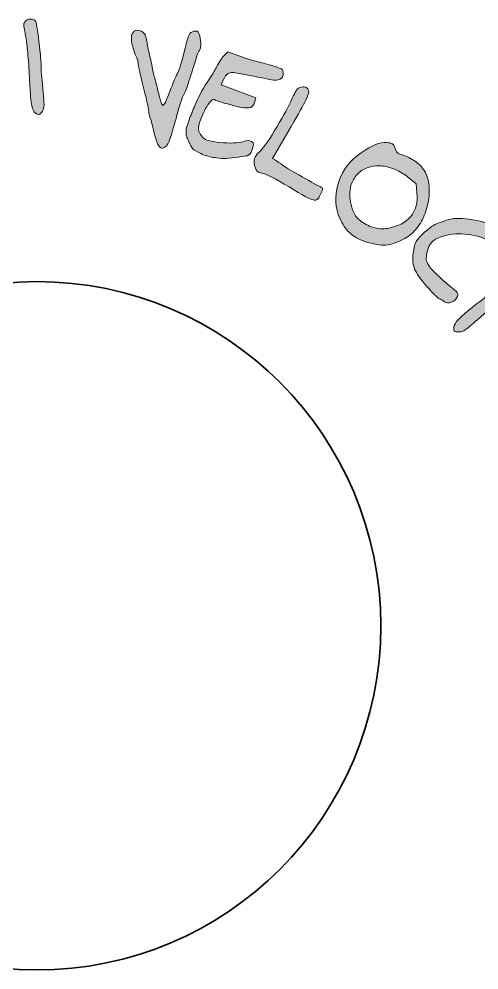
# Model space of a CAD drawing. Header units: inches. Extents: x -377 to 507, y -117 to 625.
# Drawn here: x -158.2 to -140.15, y 476.18 to 513.48 of the extents above; entities that cross this region are included whole.
import ezdxf

# ---------------------------------------------------------------- set-up
doc = ezdxf.new("R2010")
doc.units = ezdxf.units.IN
doc.header["$MEASUREMENT"] = 0
doc.layers.add('CUT', color=7, linetype='Continuous')
doc.layers.add('ENGRAVE', color=7, linetype='Continuous')

# ---------------------------------------------------------------- blocks, each defined once
blk = doc.blocks.new('block 262')
at = {"layer": 'ENGRAVE'}
h = blk.add_hatch(color=7, dxfattribs=at)
h.dxf.hatch_style = 2
edge = h.paths.add_edge_path()
edge.add_spline(control_points=[(-157.947, 513.397), (-157.896, 513.452), (-157.833, 513.48), (-157.757, 513.481), (-157.68, 513.481), (-157.613, 513.454), (-157.553, 513.399), (-157.523, 513.374), (-157.478, 513.107), (-157.418, 512.597), (-157.358, 512.087), (-157.33, 511.758), (-157.333, 511.61), (-157.337, 511.504), (-157.314, 511.21), (-157.265, 510.728), (-157.234, 510.41), (-157.219, 510.204), (-157.22, 510.109), (-157.222, 510.013), (-157.244, 509.934), (-157.286, 509.87), (-157.34, 509.789), (-157.383, 509.745), (-157.415, 509.736), (-157.447, 509.727), (-157.497, 509.748), (-157.564, 509.799), (-157.684, 509.887), (-157.756, 510.261), (-157.781, 510.922), (-157.795, 511.298), (-157.815, 511.638), (-157.84, 511.94), (-157.865, 512.243), (-157.888, 512.468), (-157.911, 512.616), (-157.933, 512.764), (-157.953, 512.891), (-157.973, 512.997), (-157.993, 513.103), (-158.006, 513.175), (-158.012, 513.213), (-158.019, 513.251), (-158.018, 513.281), (-158.01, 513.305), (-158.001, 513.328), (-157.98, 513.359), (-157.947, 513.397)], knot_values=[0, 0, 0, 0, 1, 1, 1, 2, 2, 2, 3, 3, 3, 4, 4, 4, 5, 5, 5, 6, 6, 6, 7, 7, 7, 8, 8, 8, 9, 9, 9, 10, 10, 10, 11, 11, 11, 12, 12, 12, 13, 13, 13, 14, 14, 14, 15, 15, 15, 16, 16, 16, 16], degree=3, periodic=1)
h = blk.add_hatch(color=7, dxfattribs=at)
h.dxf.hatch_style = 2
edge = h.paths.add_edge_path()
edge.add_spline(control_points=[(-153.106, 509.842), (-153.097, 509.884), (-153.166, 510.197), (-153.314, 510.782), (-153.463, 511.368), (-153.532, 511.684), (-153.522, 511.729), (-153.514, 511.766), (-153.552, 511.887), (-153.637, 512.093), (-153.81, 512.521), (-153.84, 512.81), (-153.725, 512.957), (-153.675, 513.029), (-153.596, 513.052), (-153.488, 513.029), (-153.422, 513.014), (-153.369, 512.989), (-153.329, 512.955), (-153.289, 512.919), (-153.259, 512.874), (-153.239, 512.818), (-153.219, 512.761), (-153.204, 512.707), (-153.194, 512.655), (-153.183, 512.602), (-153.172, 512.533), (-153.158, 512.445), (-153.145, 512.358), (-153.132, 512.287), (-153.118, 512.232), (-153.066, 512.016), (-153.024, 511.836), (-152.994, 511.691), (-152.963, 511.545), (-152.944, 511.45), (-152.937, 511.405), (-152.929, 511.359), (-152.921, 511.32), (-152.914, 511.286), (-152.906, 511.252), (-152.893, 511.211), (-152.873, 511.163), (-152.859, 511.125), (-152.831, 511.01), (-152.786, 510.819), (-152.742, 510.627), (-152.698, 510.457), (-152.655, 510.308), (-152.612, 510.16), (-152.577, 510.089), (-152.55, 510.093), (-152.523, 510.098), (-152.478, 510.175), (-152.414, 510.324), (-152.351, 510.472), (-152.278, 510.652), (-152.194, 510.864), (-152.111, 511.075), (-152.046, 511.228), (-151.999, 511.321), (-151.911, 511.484), (-151.815, 511.79), (-151.711, 512.24), (-151.638, 512.531), (-151.586, 512.72), (-151.554, 512.806), (-151.522, 512.892), (-151.477, 512.947), (-151.42, 512.969), (-151.304, 513.025), (-151.222, 513.026), (-151.173, 512.969), (-151.125, 512.913), (-151.091, 512.781), (-151.072, 512.573), (-151.058, 512.401), (-151.075, 512.294), (-151.123, 512.253), (-151.151, 512.228), (-151.198, 512.107), (-151.266, 511.888), (-151.333, 511.668), (-151.411, 511.42), (-151.499, 511.142), (-151.586, 510.865), (-151.66, 510.667), (-151.72, 510.551), (-151.798, 510.399), (-151.881, 510.157), (-151.972, 509.826), (-152.062, 509.495), (-152.145, 509.2), (-152.222, 508.942), (-152.299, 508.683), (-152.368, 508.532), (-152.429, 508.49), (-152.507, 508.433), (-152.568, 508.41), (-152.614, 508.42), (-152.68, 508.435), (-152.739, 508.515), (-152.791, 508.661), (-152.844, 508.807), (-152.894, 508.983), (-152.941, 509.191), (-152.988, 509.399), (-153.024, 509.534), (-153.05, 509.596), (-153.097, 509.715), (-153.116, 509.797), (-153.106, 509.842)], knot_values=[0, 0, 0, 0, 1, 1, 1, 2, 2, 2, 3, 3, 3, 4, 4, 4, 5, 5, 5, 6, 6, 6, 7, 7, 7, 8, 8, 8, 9, 9, 9, 10, 10, 10, 11, 11, 11, 12, 12, 12, 13, 13, 13, 14, 14, 14, 15, 15, 15, 16, 16, 16, 17, 17, 17, 18, 18, 18, 19, 19, 19, 20, 20, 20, 21, 21, 21, 22, 22, 22, 23, 23, 23, 24, 24, 24, 25, 25, 25, 26, 26, 26, 27, 27, 27, 28, 28, 28, 29, 29, 29, 30, 30, 30, 31, 31, 31, 32, 32, 32, 33, 33, 33, 34, 34, 34, 35, 35, 35, 36, 36, 36, 37, 37, 37, 37], degree=3, periodic=1)
h = blk.add_hatch(color=7, dxfattribs=at)
h.dxf.hatch_style = 2
edge = h.paths.add_edge_path()
edge.add_spline(control_points=[(-149.501, 512.01), (-149.218, 511.908), (-148.939, 511.824), (-148.663, 511.758), (-148.387, 511.692), (-148.197, 511.64), (-148.094, 511.601), (-147.978, 511.562), (-147.905, 511.529), (-147.877, 511.502), (-147.848, 511.476), (-147.833, 511.423), (-147.831, 511.346), (-147.83, 511.241), (-147.872, 511.166), (-147.957, 511.119), (-148.043, 511.071), (-148.157, 511.064), (-148.299, 511.095), (-148.436, 511.128), (-148.669, 511.176), (-148.999, 511.237), (-148.999, 511.237), (-149.707, 511.375), (-149.707, 511.375), (-149.824, 511.401), (-149.917, 511.392), (-149.988, 511.349), (-150.059, 511.305), (-150.126, 511.217), (-150.19, 511.082), (-150.19, 511.082), (-150.272, 510.903), (-150.272, 510.903), (-150.272, 510.903), (-148.911, 510.389), (-148.911, 510.389), (-148.911, 510.389), (-148.956, 510.216), (-148.956, 510.216), (-148.994, 510.081), (-149.07, 510.007), (-149.186, 509.994), (-149.302, 509.981), (-149.533, 510.02), (-149.879, 510.11), (-150.29, 510.219), (-150.507, 510.29), (-150.532, 510.322), (-150.558, 510.359), (-150.612, 510.332), (-150.692, 510.24), (-150.828, 510.083), (-150.945, 509.874), (-151.044, 509.613), (-151.114, 509.427), (-151.153, 509.3), (-151.16, 509.232), (-151.168, 509.165), (-151.154, 509.098), (-151.121, 509.031), (-151.066, 508.924), (-151.002, 508.844), (-150.928, 508.788), (-150.826, 508.71), (-150.578, 508.656), (-150.183, 508.63), (-149.789, 508.603), (-149.513, 508.621), (-149.358, 508.685), (-149.254, 508.722), (-149.162, 508.719), (-149.083, 508.676), (-149.027, 508.645), (-148.997, 508.613), (-148.994, 508.578), (-148.992, 508.543), (-149.011, 508.472), (-149.051, 508.365), (-149.111, 508.207), (-149.174, 508.124), (-149.24, 508.117), (-149.283, 508.111), (-149.401, 508.094), (-149.595, 508.065), (-149.789, 508.036), (-149.943, 508.019), (-150.057, 508.012), (-150.17, 508.005), (-150.323, 508.015), (-150.517, 508.043), (-150.71, 508.07), (-150.891, 508.123), (-151.061, 508.201), (-151.229, 508.282), (-151.337, 508.347), (-151.382, 508.393), (-151.428, 508.44), (-151.485, 508.542), (-151.552, 508.698), (-151.587, 508.775), (-151.61, 508.828), (-151.621, 508.857), (-151.633, 508.886), (-151.64, 508.935), (-151.644, 509.004), (-151.647, 509.074), (-151.646, 509.123), (-151.642, 509.153), (-151.637, 509.183), (-151.617, 509.253), (-151.582, 509.365), (-151.547, 509.476), (-151.513, 509.572), (-151.481, 509.652), (-151.448, 509.733), (-151.388, 509.876), (-151.301, 510.083), (-151.172, 510.401), (-151.012, 510.705), (-150.821, 510.995), (-150.63, 511.285), (-150.507, 511.485), (-150.452, 511.595), (-150.346, 511.804), (-150.245, 511.956), (-150.15, 512.052), (-150.15, 512.052), (-150.002, 512.193), (-150.002, 512.193), (-150.002, 512.193), (-149.501, 512.01), (-149.501, 512.01)], knot_values=[0, 0, 0, 0, 1, 1, 1, 2, 2, 2, 3, 3, 3, 4, 4, 4, 5, 5, 5, 6, 6, 6, 7, 7, 7, 8, 8, 8, 9, 9, 9, 10, 10, 10, 11, 11, 11, 12, 12, 12, 13, 13, 13, 14, 14, 14, 15, 15, 15, 16, 16, 16, 17, 17, 17, 18, 18, 18, 19, 19, 19, 20, 20, 20, 21, 21, 21, 22, 22, 22, 23, 23, 23, 24, 24, 24, 25, 25, 25, 26, 26, 26, 27, 27, 27, 28, 28, 28, 29, 29, 29, 30, 30, 30, 31, 31, 31, 32, 32, 32, 33, 33, 33, 34, 34, 34, 35, 35, 35, 36, 36, 36, 37, 37, 37, 38, 38, 38, 39, 39, 39, 40, 40, 40, 41, 41, 41, 42, 42, 42, 43, 43, 43, 44, 44, 44, 44], degree=3, periodic=1)
h = blk.add_hatch(color=7, dxfattribs=at)
h.dxf.hatch_style = 2
edge = h.paths.add_edge_path()
edge.add_spline(control_points=[(-147.135, 510.807), (-147.037, 510.825), (-146.965, 510.821), (-146.919, 510.795), (-146.873, 510.769), (-146.842, 510.718), (-146.827, 510.642), (-146.816, 510.592), (-146.857, 510.475), (-146.949, 510.292), (-147.042, 510.109), (-147.234, 509.766), (-147.525, 509.264), (-147.525, 509.264), (-148.248, 508.01), (-148.248, 508.01), (-148.248, 508.01), (-148.135, 507.939), (-148.135, 507.939), (-148.056, 507.89), (-147.954, 507.821), (-147.829, 507.732), (-147.706, 507.648), (-147.458, 507.5), (-147.085, 507.286), (-146.712, 507.073), (-146.478, 506.947), (-146.384, 506.908), (-146.318, 506.886), (-146.285, 506.859), (-146.283, 506.827), (-146.282, 506.794), (-146.31, 506.721), (-146.366, 506.607), (-146.423, 506.494), (-146.466, 506.425), (-146.495, 506.403), (-146.524, 506.381), (-146.58, 506.375), (-146.66, 506.386), (-146.76, 506.399), (-147.075, 506.567), (-147.604, 506.893), (-148.132, 507.217), (-148.476, 507.395), (-148.634, 507.425), (-148.75, 507.451), (-148.822, 507.477), (-148.849, 507.502), (-148.876, 507.527), (-148.908, 507.593), (-148.945, 507.701), (-148.983, 507.824), (-148.989, 507.926), (-148.963, 508.006), (-148.938, 508.086), (-148.871, 508.176), (-148.762, 508.275), (-148.647, 508.376), (-148.45, 508.652), (-148.17, 509.105), (-147.891, 509.557), (-147.683, 509.93), (-147.548, 510.223), (-147.424, 510.488), (-147.343, 510.649), (-147.304, 510.705), (-147.266, 510.761), (-147.209, 510.795), (-147.135, 510.807)], knot_values=[0, 0, 0, 0, 1, 1, 1, 2, 2, 2, 3, 3, 3, 4, 4, 4, 5, 5, 5, 6, 6, 6, 7, 7, 7, 8, 8, 8, 9, 9, 9, 10, 10, 10, 11, 11, 11, 12, 12, 12, 13, 13, 13, 14, 14, 14, 15, 15, 15, 16, 16, 16, 17, 17, 17, 18, 18, 18, 19, 19, 19, 20, 20, 20, 21, 21, 21, 22, 22, 22, 23, 23, 23, 23], degree=3, periodic=1)
h = blk.add_hatch(color=7, dxfattribs=at)
h.dxf.hatch_style = 2
edge = h.paths.add_edge_path()
edge.add_spline(control_points=[(-143.198, 508.164), (-143.086, 508.14), (-142.947, 508.077), (-142.778, 507.977), (-142.609, 507.876), (-142.485, 507.78), (-142.406, 507.689), (-142.286, 507.554), (-142.201, 507.383), (-142.15, 507.177), (-142.099, 506.97), (-142.087, 506.755), (-142.111, 506.533), (-142.135, 506.311), (-142.187, 506.087), (-142.267, 505.864), (-142.347, 505.64), (-142.455, 505.444), (-142.59, 505.276), (-142.726, 505.108), (-142.881, 504.972), (-143.057, 504.869), (-143.35, 504.714), (-143.603, 504.628), (-143.815, 504.612), (-144.027, 504.595), (-144.299, 504.644), (-144.63, 504.759), (-144.87, 504.839), (-145.067, 504.95), (-145.221, 505.093), (-145.375, 505.237), (-145.506, 505.427), (-145.612, 505.665), (-145.794, 506.074), (-145.821, 506.511), (-145.692, 506.978), (-145.563, 507.445), (-145.309, 507.825), (-144.931, 508.118), (-144.5, 508.451), (-144.144, 508.623), (-143.862, 508.635), (-143.745, 508.638), (-143.654, 508.628), (-143.59, 508.603), (-143.526, 508.578), (-143.487, 508.546), (-143.474, 508.505), (-143.46, 508.464), (-143.445, 508.421), (-143.428, 508.374), (-143.411, 508.328), (-143.39, 508.286), (-143.365, 508.25), (-143.34, 508.214), (-143.284, 508.185), (-143.198, 508.164)], knot_values=[0, 0, 0, 0, 1, 1, 1, 2, 2, 2, 3, 3, 3, 4, 4, 4, 5, 5, 5, 6, 6, 6, 7, 7, 7, 8, 8, 8, 9, 9, 9, 10, 10, 10, 11, 11, 11, 12, 12, 12, 13, 13, 13, 14, 14, 14, 15, 15, 15, 16, 16, 16, 17, 17, 17, 18, 18, 18, 19, 19, 19, 19], degree=3, periodic=1)
edge = h.paths.add_edge_path()
edge.add_spline(control_points=[(-142.587, 506.676), (-142.587, 506.676), (-142.619, 507.02), (-142.619, 507.02), (-142.619, 507.02), (-142.97, 507.304), (-142.97, 507.304), (-143.141, 507.436), (-143.321, 507.537), (-143.511, 507.609), (-143.701, 507.681), (-143.88, 507.718), (-144.048, 507.721), (-144.218, 507.724), (-144.381, 507.698), (-144.539, 507.643), (-144.698, 507.589), (-144.828, 507.502), (-144.932, 507.385), (-145.035, 507.266), (-145.115, 507.125), (-145.173, 506.959), (-145.241, 506.726), (-145.241, 506.472), (-145.172, 506.196), (-145.104, 505.92), (-144.99, 505.719), (-144.832, 505.591), (-144.674, 505.464), (-144.497, 505.369), (-144.301, 505.31), (-144.105, 505.249), (-143.922, 505.235), (-143.754, 505.269), (-143.337, 505.341), (-143.029, 505.497), (-142.829, 505.738), (-142.629, 505.979), (-142.548, 506.292), (-142.587, 506.676)], knot_values=[0, 0, 0, 0, 1, 1, 1, 2, 2, 2, 3, 3, 3, 4, 4, 4, 5, 5, 5, 6, 6, 6, 7, 7, 7, 8, 8, 8, 9, 9, 9, 10, 10, 10, 11, 11, 11, 12, 12, 12, 13, 13, 13, 13], degree=3, periodic=1)
h = blk.add_hatch(color=7, dxfattribs=at)
h.dxf.hatch_style = 2
edge = h.paths.add_edge_path()
edge.add_spline(control_points=[(-139.369, 505.286), (-139.186, 505.189), (-139.059, 505.082), (-138.986, 504.968), (-138.914, 504.854), (-138.861, 504.674), (-138.829, 504.426), (-138.815, 504.314), (-138.845, 504.2), (-138.922, 504.085), (-138.998, 503.969), (-139.092, 503.896), (-139.205, 503.864), (-139.309, 503.834), (-139.377, 503.846), (-139.41, 503.899), (-139.443, 503.952), (-139.444, 504.051), (-139.414, 504.196), (-139.39, 504.336), (-139.397, 504.439), (-139.433, 504.505), (-139.47, 504.572), (-139.57, 504.657), (-139.735, 504.76), (-139.963, 504.903), (-140.246, 504.995), (-140.584, 505.035), (-140.922, 505.076), (-141.232, 505.055), (-141.516, 504.974), (-141.736, 504.909), (-141.892, 504.834), (-141.982, 504.748), (-142.073, 504.662), (-142.141, 504.526), (-142.185, 504.34), (-142.214, 504.207), (-142.225, 504.109), (-142.217, 504.045), (-142.209, 503.982), (-142.175, 503.903), (-142.115, 503.809), (-142.046, 503.706), (-141.909, 503.558), (-141.703, 503.363), (-141.498, 503.169), (-141.297, 502.999), (-141.099, 502.851), (-141.039, 502.803), (-141.002, 502.763), (-140.989, 502.732), (-140.976, 502.701), (-140.979, 502.658), (-140.997, 502.602), (-141.033, 502.502), (-141.109, 502.428), (-141.227, 502.378), (-141.344, 502.328), (-141.436, 502.333), (-141.505, 502.391), (-141.548, 502.426), (-141.586, 502.452), (-141.619, 502.467), (-141.653, 502.483), (-141.682, 502.495), (-141.705, 502.502), (-141.729, 502.51), (-141.781, 502.553), (-141.863, 502.633), (-141.945, 502.713), (-142.056, 502.833), (-142.197, 502.991), (-142.446, 503.273), (-142.606, 503.501), (-142.676, 503.673), (-142.747, 503.845), (-142.767, 504.055), (-142.736, 504.302), (-142.709, 504.508), (-142.668, 504.658), (-142.614, 504.754), (-142.56, 504.849), (-142.446, 504.974), (-142.272, 505.128), (-142.116, 505.265), (-141.986, 505.361), (-141.881, 505.415), (-141.775, 505.468), (-141.594, 505.535), (-141.337, 505.615), (-141.118, 505.68), (-140.803, 505.677), (-140.395, 505.609), (-139.987, 505.54), (-139.645, 505.433), (-139.369, 505.286)], knot_values=[0, 0, 0, 0, 1, 1, 1, 2, 2, 2, 3, 3, 3, 4, 4, 4, 5, 5, 5, 6, 6, 6, 7, 7, 7, 8, 8, 8, 9, 9, 9, 10, 10, 10, 11, 11, 11, 12, 12, 12, 13, 13, 13, 14, 14, 14, 15, 15, 15, 16, 16, 16, 17, 17, 17, 18, 18, 18, 19, 19, 19, 20, 20, 20, 21, 21, 21, 22, 22, 22, 23, 23, 23, 24, 24, 24, 25, 25, 25, 26, 26, 26, 27, 27, 27, 28, 28, 28, 29, 29, 29, 30, 30, 30, 31, 31, 31, 32, 32, 32, 32], degree=3, periodic=1)
h = blk.add_hatch(color=7, dxfattribs=at)
h.dxf.hatch_style = 2
edge = h.paths.add_edge_path()
edge.add_spline(control_points=[(-138.432, 503.79), (-138.358, 503.781), (-138.298, 503.745), (-138.253, 503.683), (-138.209, 503.622), (-138.191, 503.55), (-138.201, 503.47), (-138.205, 503.432), (-138.397, 503.24), (-138.777, 502.895), (-139.158, 502.551), (-139.409, 502.337), (-139.532, 502.254), (-139.621, 502.195), (-139.847, 502.006), (-140.211, 501.686), (-140.451, 501.477), (-140.611, 501.345), (-140.69, 501.291), (-140.768, 501.237), (-140.846, 501.209), (-140.922, 501.206), (-141.019, 501.204), (-141.081, 501.213), (-141.106, 501.234), (-141.132, 501.254), (-141.143, 501.307), (-141.142, 501.392), (-141.139, 501.54), (-140.876, 501.816), (-140.352, 502.219), (-140.054, 502.449), (-139.789, 502.662), (-139.557, 502.858), (-139.325, 503.054), (-139.155, 503.204), (-139.047, 503.308), (-138.939, 503.411), (-138.848, 503.502), (-138.773, 503.579), (-138.698, 503.656), (-138.647, 503.709), (-138.62, 503.736), (-138.593, 503.764), (-138.567, 503.781), (-138.543, 503.787), (-138.52, 503.794), (-138.482, 503.795), (-138.432, 503.79)], knot_values=[0, 0, 0, 0, 1, 1, 1, 2, 2, 2, 3, 3, 3, 4, 4, 4, 5, 5, 5, 6, 6, 6, 7, 7, 7, 8, 8, 8, 9, 9, 9, 10, 10, 10, 11, 11, 11, 12, 12, 12, 13, 13, 13, 14, 14, 14, 15, 15, 15, 16, 16, 16, 16], degree=3, periodic=1)
at = {"layer": 'ENGRAVE', "lineweight": 0}
for points, knots in [([(-157.947, 513.397), (-157.896, 513.452), (-157.833, 513.48), (-157.757, 513.481), (-157.68, 513.481), (-157.613, 513.454), (-157.553, 513.399), (-157.523, 513.374), (-157.478, 513.107), (-157.418, 512.597), (-157.358, 512.087), (-157.33, 511.758), (-157.333, 511.61), (-157.337, 511.504), (-157.314, 511.21), (-157.265, 510.728), (-157.234, 510.41), (-157.219, 510.204), (-157.22, 510.109), (-157.222, 510.013), (-157.244, 509.934), (-157.286, 509.87), (-157.34, 509.789), (-157.383, 509.745), (-157.415, 509.736), (-157.447, 509.727), (-157.497, 509.748), (-157.564, 509.799), (-157.684, 509.887), (-157.756, 510.261), (-157.781, 510.922), (-157.795, 511.298), (-157.815, 511.638), (-157.84, 511.94), (-157.865, 512.243), (-157.888, 512.468), (-157.911, 512.616), (-157.933, 512.764), (-157.953, 512.891), (-157.973, 512.997), (-157.993, 513.103), (-158.006, 513.175), (-158.012, 513.213), (-158.019, 513.251), (-158.018, 513.281), (-158.01, 513.305), (-158.001, 513.328), (-157.98, 513.359), (-157.947, 513.397)], [0, 0, 0, 0, 1, 1, 1, 2, 2, 2, 3, 3, 3, 4, 4, 4, 5, 5, 5, 6, 6, 6, 7, 7, 7, 8, 8, 8, 9, 9, 9, 10, 10, 10, 11, 11, 11, 12, 12, 12, 13, 13, 13, 14, 14, 14, 15, 15, 15, 16, 16, 16, 16]), ([(-153.106, 509.842), (-153.097, 509.884), (-153.166, 510.197), (-153.314, 510.782), (-153.463, 511.368), (-153.532, 511.684), (-153.522, 511.729), (-153.514, 511.766), (-153.552, 511.887), (-153.637, 512.093), (-153.81, 512.521), (-153.84, 512.81), (-153.725, 512.957), (-153.675, 513.029), (-153.596, 513.052), (-153.488, 513.029), (-153.422, 513.014), (-153.369, 512.989), (-153.329, 512.955), (-153.289, 512.919), (-153.259, 512.874), (-153.239, 512.818), (-153.219, 512.761), (-153.204, 512.707), (-153.194, 512.655), (-153.183, 512.602), (-153.172, 512.533), (-153.158, 512.445), (-153.145, 512.358), (-153.132, 512.287), (-153.118, 512.232), (-153.066, 512.016), (-153.024, 511.836), (-152.994, 511.691), (-152.963, 511.545), (-152.944, 511.45), (-152.937, 511.405), (-152.929, 511.359), (-152.921, 511.32), (-152.914, 511.286), (-152.906, 511.252), (-152.893, 511.211), (-152.873, 511.163), (-152.859, 511.125), (-152.831, 511.01), (-152.786, 510.819), (-152.742, 510.627), (-152.698, 510.457), (-152.655, 510.308), (-152.612, 510.16), (-152.577, 510.089), (-152.55, 510.093), (-152.523, 510.098), (-152.478, 510.175), (-152.414, 510.324), (-152.351, 510.472), (-152.278, 510.652), (-152.194, 510.864), (-152.111, 511.075), (-152.046, 511.228), (-151.999, 511.321), (-151.911, 511.484), (-151.815, 511.79), (-151.711, 512.24), (-151.638, 512.531), (-151.586, 512.72), (-151.554, 512.806), (-151.522, 512.892), (-151.477, 512.947), (-151.42, 512.969), (-151.304, 513.025), (-151.222, 513.026), (-151.173, 512.969), (-151.125, 512.913), (-151.091, 512.781), (-151.072, 512.573), (-151.058, 512.401), (-151.075, 512.294), (-151.123, 512.253), (-151.151, 512.228), (-151.198, 512.107), (-151.266, 511.888), (-151.333, 511.668), (-151.411, 511.42), (-151.499, 511.142), (-151.586, 510.865), (-151.66, 510.667), (-151.72, 510.551), (-151.798, 510.399), (-151.881, 510.157), (-151.972, 509.826), (-152.062, 509.495), (-152.145, 509.2), (-152.222, 508.942), (-152.299, 508.683), (-152.368, 508.532), (-152.429, 508.49), (-152.507, 508.433), (-152.568, 508.41), (-152.614, 508.42), (-152.68, 508.435), (-152.739, 508.515), (-152.791, 508.661), (-152.844, 508.807), (-152.894, 508.983), (-152.941, 509.191), (-152.988, 509.399), (-153.024, 509.534), (-153.05, 509.596), (-153.097, 509.715), (-153.116, 509.797), (-153.106, 509.842)], [0, 0, 0, 0, 1, 1, 1, 2, 2, 2, 3, 3, 3, 4, 4, 4, 5, 5, 5, 6, 6, 6, 7, 7, 7, 8, 8, 8, 9, 9, 9, 10, 10, 10, 11, 11, 11, 12, 12, 12, 13, 13, 13, 14, 14, 14, 15, 15, 15, 16, 16, 16, 17, 17, 17, 18, 18, 18, 19, 19, 19, 20, 20, 20, 21, 21, 21, 22, 22, 22, 23, 23, 23, 24, 24, 24, 25, 25, 25, 26, 26, 26, 27, 27, 27, 28, 28, 28, 29, 29, 29, 30, 30, 30, 31, 31, 31, 32, 32, 32, 33, 33, 33, 34, 34, 34, 35, 35, 35, 36, 36, 36, 37, 37, 37, 37]), ([(-149.501, 512.01), (-149.218, 511.908), (-148.939, 511.824), (-148.663, 511.758), (-148.387, 511.692), (-148.197, 511.64), (-148.094, 511.601), (-147.978, 511.562), (-147.905, 511.529), (-147.877, 511.502), (-147.848, 511.476), (-147.833, 511.423), (-147.831, 511.346), (-147.83, 511.241), (-147.872, 511.166), (-147.957, 511.119), (-148.043, 511.071), (-148.157, 511.064), (-148.299, 511.095), (-148.436, 511.128), (-148.669, 511.176), (-148.999, 511.237), (-148.999, 511.237), (-149.707, 511.375), (-149.707, 511.375), (-149.824, 511.401), (-149.917, 511.392), (-149.988, 511.349), (-150.059, 511.305), (-150.126, 511.217), (-150.19, 511.082), (-150.19, 511.082), (-150.272, 510.903), (-150.272, 510.903), (-150.272, 510.903), (-148.911, 510.389), (-148.911, 510.389), (-148.911, 510.389), (-148.956, 510.216), (-148.956, 510.216), (-148.994, 510.081), (-149.07, 510.007), (-149.186, 509.994), (-149.302, 509.981), (-149.533, 510.02), (-149.879, 510.11), (-150.29, 510.219), (-150.507, 510.29), (-150.532, 510.322), (-150.558, 510.359), (-150.612, 510.332), (-150.692, 510.24), (-150.828, 510.083), (-150.945, 509.874), (-151.044, 509.613), (-151.114, 509.427), (-151.153, 509.3), (-151.16, 509.232), (-151.168, 509.165), (-151.154, 509.098), (-151.121, 509.031), (-151.066, 508.924), (-151.002, 508.844), (-150.928, 508.788), (-150.826, 508.71), (-150.578, 508.656), (-150.183, 508.63), (-149.789, 508.603), (-149.513, 508.621), (-149.358, 508.685), (-149.254, 508.722), (-149.162, 508.719), (-149.083, 508.676), (-149.027, 508.645), (-148.997, 508.613), (-148.994, 508.578), (-148.992, 508.543), (-149.011, 508.472), (-149.051, 508.365), (-149.111, 508.207), (-149.174, 508.124), (-149.24, 508.117), (-149.283, 508.111), (-149.401, 508.094), (-149.595, 508.065), (-149.789, 508.036), (-149.943, 508.019), (-150.057, 508.012), (-150.17, 508.005), (-150.323, 508.015), (-150.517, 508.043), (-150.71, 508.07), (-150.891, 508.123), (-151.061, 508.201), (-151.229, 508.282), (-151.337, 508.347), (-151.382, 508.393), (-151.428, 508.44), (-151.485, 508.542), (-151.552, 508.698), (-151.587, 508.775), (-151.61, 508.828), (-151.621, 508.857), (-151.633, 508.886), (-151.64, 508.935), (-151.644, 509.004), (-151.647, 509.074), (-151.646, 509.123), (-151.642, 509.153), (-151.637, 509.183), (-151.617, 509.253), (-151.582, 509.365), (-151.547, 509.476), (-151.513, 509.572), (-151.481, 509.652), (-151.448, 509.733), (-151.388, 509.876), (-151.301, 510.083), (-151.172, 510.401), (-151.012, 510.705), (-150.821, 510.995), (-150.63, 511.285), (-150.507, 511.485), (-150.452, 511.595), (-150.346, 511.804), (-150.245, 511.956), (-150.15, 512.052), (-150.15, 512.052), (-150.002, 512.193), (-150.002, 512.193), (-150.002, 512.193), (-149.501, 512.01), (-149.501, 512.01)], [0, 0, 0, 0, 1, 1, 1, 2, 2, 2, 3, 3, 3, 4, 4, 4, 5, 5, 5, 6, 6, 6, 7, 7, 7, 8, 8, 8, 9, 9, 9, 10, 10, 10, 11, 11, 11, 12, 12, 12, 13, 13, 13, 14, 14, 14, 15, 15, 15, 16, 16, 16, 17, 17, 17, 18, 18, 18, 19, 19, 19, 20, 20, 20, 21, 21, 21, 22, 22, 22, 23, 23, 23, 24, 24, 24, 25, 25, 25, 26, 26, 26, 27, 27, 27, 28, 28, 28, 29, 29, 29, 30, 30, 30, 31, 31, 31, 32, 32, 32, 33, 33, 33, 34, 34, 34, 35, 35, 35, 36, 36, 36, 37, 37, 37, 38, 38, 38, 39, 39, 39, 40, 40, 40, 41, 41, 41, 42, 42, 42, 43, 43, 43, 44, 44, 44, 44]), ([(-147.135, 510.807), (-147.037, 510.825), (-146.965, 510.821), (-146.919, 510.795), (-146.873, 510.769), (-146.842, 510.718), (-146.827, 510.642), (-146.816, 510.592), (-146.857, 510.475), (-146.949, 510.292), (-147.042, 510.109), (-147.234, 509.766), (-147.525, 509.264), (-147.525, 509.264), (-148.248, 508.01), (-148.248, 508.01), (-148.248, 508.01), (-148.135, 507.939), (-148.135, 507.939), (-148.056, 507.89), (-147.954, 507.821), (-147.829, 507.732), (-147.706, 507.648), (-147.458, 507.5), (-147.085, 507.286), (-146.712, 507.073), (-146.478, 506.947), (-146.384, 506.908), (-146.318, 506.886), (-146.285, 506.859), (-146.283, 506.827), (-146.282, 506.794), (-146.31, 506.721), (-146.366, 506.607), (-146.423, 506.494), (-146.466, 506.425), (-146.495, 506.403), (-146.524, 506.381), (-146.58, 506.375), (-146.66, 506.386), (-146.76, 506.399), (-147.075, 506.567), (-147.604, 506.893), (-148.132, 507.217), (-148.476, 507.395), (-148.634, 507.425), (-148.75, 507.451), (-148.822, 507.477), (-148.849, 507.502), (-148.876, 507.527), (-148.908, 507.593), (-148.945, 507.701), (-148.983, 507.824), (-148.989, 507.926), (-148.963, 508.006), (-148.938, 508.086), (-148.871, 508.176), (-148.762, 508.275), (-148.647, 508.376), (-148.45, 508.652), (-148.17, 509.105), (-147.891, 509.557), (-147.683, 509.93), (-147.548, 510.223), (-147.424, 510.488), (-147.343, 510.649), (-147.304, 510.705), (-147.266, 510.761), (-147.209, 510.795), (-147.135, 510.807)], [0, 0, 0, 0, 1, 1, 1, 2, 2, 2, 3, 3, 3, 4, 4, 4, 5, 5, 5, 6, 6, 6, 7, 7, 7, 8, 8, 8, 9, 9, 9, 10, 10, 10, 11, 11, 11, 12, 12, 12, 13, 13, 13, 14, 14, 14, 15, 15, 15, 16, 16, 16, 17, 17, 17, 18, 18, 18, 19, 19, 19, 20, 20, 20, 21, 21, 21, 22, 22, 22, 23, 23, 23, 23]), ([(-143.198, 508.164), (-143.086, 508.14), (-142.947, 508.077), (-142.778, 507.977), (-142.609, 507.876), (-142.485, 507.78), (-142.406, 507.689), (-142.286, 507.554), (-142.201, 507.383), (-142.15, 507.177), (-142.099, 506.97), (-142.087, 506.755), (-142.111, 506.533), (-142.135, 506.311), (-142.187, 506.087), (-142.267, 505.864), (-142.347, 505.64), (-142.455, 505.444), (-142.59, 505.276), (-142.726, 505.108), (-142.881, 504.972), (-143.057, 504.869), (-143.35, 504.714), (-143.603, 504.628), (-143.815, 504.612), (-144.027, 504.595), (-144.299, 504.644), (-144.63, 504.759), (-144.87, 504.839), (-145.067, 504.95), (-145.221, 505.093), (-145.375, 505.237), (-145.506, 505.427), (-145.612, 505.665), (-145.794, 506.074), (-145.821, 506.511), (-145.692, 506.978), (-145.563, 507.445), (-145.309, 507.825), (-144.931, 508.118), (-144.5, 508.451), (-144.144, 508.623), (-143.862, 508.635), (-143.745, 508.638), (-143.654, 508.628), (-143.59, 508.603), (-143.526, 508.578), (-143.487, 508.546), (-143.474, 508.505), (-143.46, 508.464), (-143.445, 508.421), (-143.428, 508.374), (-143.411, 508.328), (-143.39, 508.286), (-143.365, 508.25), (-143.34, 508.214), (-143.284, 508.185), (-143.198, 508.164)], [0, 0, 0, 0, 1, 1, 1, 2, 2, 2, 3, 3, 3, 4, 4, 4, 5, 5, 5, 6, 6, 6, 7, 7, 7, 8, 8, 8, 9, 9, 9, 10, 10, 10, 11, 11, 11, 12, 12, 12, 13, 13, 13, 14, 14, 14, 15, 15, 15, 16, 16, 16, 17, 17, 17, 18, 18, 18, 19, 19, 19, 19]), ([(-142.587, 506.676), (-142.587, 506.676), (-142.619, 507.02), (-142.619, 507.02), (-142.619, 507.02), (-142.97, 507.304), (-142.97, 507.304), (-143.141, 507.436), (-143.321, 507.537), (-143.511, 507.609), (-143.701, 507.681), (-143.88, 507.718), (-144.048, 507.721), (-144.218, 507.724), (-144.381, 507.698), (-144.539, 507.643), (-144.698, 507.589), (-144.828, 507.502), (-144.932, 507.385), (-145.035, 507.266), (-145.115, 507.125), (-145.173, 506.959), (-145.241, 506.726), (-145.241, 506.472), (-145.172, 506.196), (-145.104, 505.92), (-144.99, 505.719), (-144.832, 505.591), (-144.674, 505.464), (-144.497, 505.369), (-144.301, 505.31), (-144.105, 505.249), (-143.922, 505.235), (-143.754, 505.269), (-143.337, 505.341), (-143.029, 505.497), (-142.829, 505.738), (-142.629, 505.979), (-142.548, 506.292), (-142.587, 506.676)], [0, 0, 0, 0, 1, 1, 1, 2, 2, 2, 3, 3, 3, 4, 4, 4, 5, 5, 5, 6, 6, 6, 7, 7, 7, 8, 8, 8, 9, 9, 9, 10, 10, 10, 11, 11, 11, 12, 12, 12, 13, 13, 13, 13]), ([(-139.369, 505.286), (-139.186, 505.189), (-139.059, 505.082), (-138.986, 504.968), (-138.914, 504.854), (-138.861, 504.674), (-138.829, 504.426), (-138.815, 504.314), (-138.845, 504.2), (-138.922, 504.085), (-138.998, 503.969), (-139.092, 503.896), (-139.205, 503.864), (-139.309, 503.834), (-139.377, 503.846), (-139.41, 503.899), (-139.443, 503.952), (-139.444, 504.051), (-139.414, 504.196), (-139.39, 504.336), (-139.397, 504.439), (-139.433, 504.505), (-139.47, 504.572), (-139.57, 504.657), (-139.735, 504.76), (-139.963, 504.903), (-140.246, 504.995), (-140.584, 505.035), (-140.922, 505.076), (-141.232, 505.055), (-141.516, 504.974), (-141.736, 504.909), (-141.892, 504.834), (-141.982, 504.748), (-142.073, 504.662), (-142.141, 504.526), (-142.185, 504.34), (-142.214, 504.207), (-142.225, 504.109), (-142.217, 504.045), (-142.209, 503.982), (-142.175, 503.903), (-142.115, 503.809), (-142.046, 503.706), (-141.909, 503.558), (-141.703, 503.363), (-141.498, 503.169), (-141.297, 502.999), (-141.099, 502.851), (-141.039, 502.803), (-141.002, 502.763), (-140.989, 502.732), (-140.976, 502.701), (-140.979, 502.658), (-140.997, 502.602), (-141.033, 502.502), (-141.109, 502.428), (-141.227, 502.378), (-141.344, 502.328), (-141.436, 502.333), (-141.505, 502.391), (-141.548, 502.426), (-141.586, 502.452), (-141.619, 502.467), (-141.653, 502.483), (-141.682, 502.495), (-141.705, 502.502), (-141.729, 502.51), (-141.781, 502.553), (-141.863, 502.633), (-141.945, 502.713), (-142.056, 502.833), (-142.197, 502.991), (-142.446, 503.273), (-142.606, 503.501), (-142.676, 503.673), (-142.747, 503.845), (-142.767, 504.055), (-142.736, 504.302), (-142.709, 504.508), (-142.668, 504.658), (-142.614, 504.754), (-142.56, 504.849), (-142.446, 504.974), (-142.272, 505.128), (-142.116, 505.265), (-141.986, 505.361), (-141.881, 505.415), (-141.775, 505.468), (-141.594, 505.535), (-141.337, 505.615), (-141.118, 505.68), (-140.803, 505.677), (-140.395, 505.609), (-139.987, 505.54), (-139.645, 505.433), (-139.369, 505.286)], [0, 0, 0, 0, 1, 1, 1, 2, 2, 2, 3, 3, 3, 4, 4, 4, 5, 5, 5, 6, 6, 6, 7, 7, 7, 8, 8, 8, 9, 9, 9, 10, 10, 10, 11, 11, 11, 12, 12, 12, 13, 13, 13, 14, 14, 14, 15, 15, 15, 16, 16, 16, 17, 17, 17, 18, 18, 18, 19, 19, 19, 20, 20, 20, 21, 21, 21, 22, 22, 22, 23, 23, 23, 24, 24, 24, 25, 25, 25, 26, 26, 26, 27, 27, 27, 28, 28, 28, 29, 29, 29, 30, 30, 30, 31, 31, 31, 32, 32, 32, 32]), ([(-138.432, 503.79), (-138.358, 503.781), (-138.298, 503.745), (-138.253, 503.683), (-138.209, 503.622), (-138.191, 503.55), (-138.201, 503.47), (-138.205, 503.432), (-138.397, 503.24), (-138.777, 502.895), (-139.158, 502.551), (-139.409, 502.337), (-139.532, 502.254), (-139.621, 502.195), (-139.847, 502.006), (-140.211, 501.686), (-140.451, 501.477), (-140.611, 501.345), (-140.69, 501.291), (-140.768, 501.237), (-140.846, 501.209), (-140.922, 501.206), (-141.019, 501.204), (-141.081, 501.213), (-141.106, 501.234), (-141.132, 501.254), (-141.143, 501.307), (-141.142, 501.392), (-141.139, 501.54), (-140.876, 501.816), (-140.352, 502.219), (-140.054, 502.449), (-139.789, 502.662), (-139.557, 502.858), (-139.325, 503.054), (-139.155, 503.204), (-139.047, 503.308), (-138.939, 503.411), (-138.848, 503.502), (-138.773, 503.579), (-138.698, 503.656), (-138.647, 503.709), (-138.62, 503.736), (-138.593, 503.764), (-138.567, 503.781), (-138.543, 503.787), (-138.52, 503.794), (-138.482, 503.795), (-138.432, 503.79)], [0, 0, 0, 0, 1, 1, 1, 2, 2, 2, 3, 3, 3, 4, 4, 4, 5, 5, 5, 6, 6, 6, 7, 7, 7, 8, 8, 8, 9, 9, 9, 10, 10, 10, 11, 11, 11, 12, 12, 12, 13, 13, 13, 14, 14, 14, 15, 15, 15, 16, 16, 16, 16])]:
    blk.add_open_spline(points, degree=3, knots=knots, dxfattribs=at)

msp = doc.modelspace()

# ---------------------------------------------------------------- linework, layer by layer
at = {"layer": 'CUT', "color": 7, "lineweight": 35}
msp.add_open_spline([(-144.004, 489.681), (-144.004, 482.225), (-150.048, 476.181), (-157.504, 476.181), (-164.96, 476.181), (-171.004, 482.225), (-171.004, 489.681), (-171.004, 497.136), (-164.96, 503.18), (-157.504, 503.18), (-150.048, 503.18), (-144.004, 497.136), (-144.004, 489.681)], degree=3, knots=[0, 0, 0, 0, 1, 1, 1, 2, 2, 2, 3, 3, 3, 4, 4, 4, 4], dxfattribs=at)

# ---------------------------------------------------------------- block references
at = {"layer": 'ENGRAVE'}
msp.add_blockref('block 262', (0, 0), dxfattribs=at)

doc.saveas('drawing.dxf')
